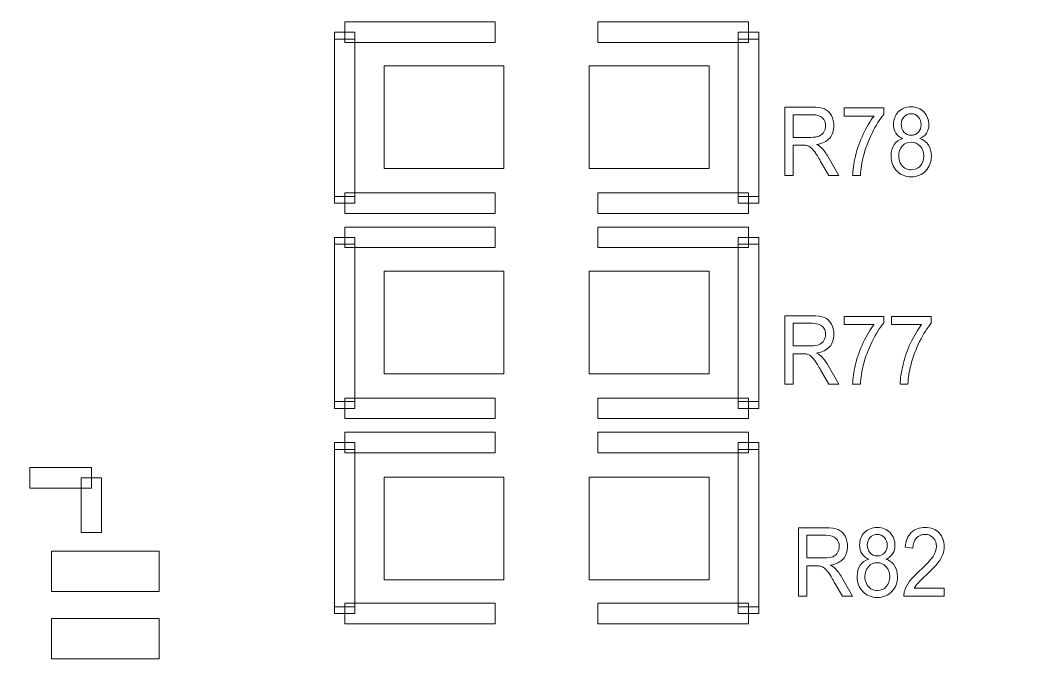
# Model space of a CAD drawing. Header units: millimetres. Extents: x -90 to 99, y -65 to 67.
# Drawn here: x -33.29 to -25.7, y 23.63 to 28.48 of the extents above; entities that cross this region are included whole.
import ezdxf

# ---------------------------------------------------------------- set-up
doc = ezdxf.new("R2010")
doc.units = ezdxf.units.MM
doc.header["$MEASUREMENT"] = 0
for name, color, linetype in [('BG_OUTLINE', 7, 'Continuous'), ('PG_SILKSCREEN_TOP', 7, 'Continuous'), ('PIN_TOP', 7, 'Continuous'), ('RD_SILKSCREEN_TOP', 7, 'Continuous')]:
    doc.layers.add(name, color=color, linetype=linetype)

msp = doc.modelspace()

# ---------------------------------------------------------------- linework, layer by layer
at = {"layer": 'BG_OUTLINE', "color": 3, "lineweight": 9}
msp.add_open_spline([(-71.7269, -61.8795), (-71.7269, -61.8795), (-71.7343, 42.2681), (-71.7343, 42.2681), (-71.7343, 42.2681), (-71.7348, 43.0066), (-71.4419, 43.715), (-70.92, 44.2375), (-70.92, 44.2375), (-70.3982, 44.76), (-69.6866, 45.0538), (-68.9482, 45.0543), (-68.9482, 45.0543), (-68.9482, 45.0543), (75.2046, 45.0543), (75.2046, 45.0543), (75.2046, 45.0543), (76.8319, 45.0552), (78.1763, 43.7805), (78.2661, 42.1556), (78.2661, 42.1556), (78.2661, 42.1556), (78.2661, 31.2814), (78.2661, 31.2814), (78.2661, 31.2814), (78.2661, 31.2814), (72.2646, 31.2814), (72.2646, 31.2814), (72.2646, 31.2814), (72.2646, 31.2814), (72.2646, 26.9814), (72.2646, 26.9814), (72.2646, 26.9814), (72.2646, 26.9814), (78.2661, 26.9814), (78.2661, 26.9814), (78.2661, 26.9814), (78.2661, 26.9814), (78.2661, 18.6553), (78.2661, 18.6553), (78.2661, 18.6553), (78.2661, 18.6553), (72.2496, 18.6553), (72.2496, 18.6553), (72.2496, 18.6553), (72.2496, 18.6553), (72.2496, 14.3553), (72.2496, 14.3553), (72.2496, 14.3553), (72.2496, 14.3553), (78.2661, 14.3553), (78.2661, 14.3553), (78.2661, 14.3553), (78.2661, 14.3553), (78.2661, 9.255), (78.2661, 9.255), (78.2661, 9.255), (78.2661, 9.255), (72.2648, 9.255), (72.2648, 9.255), (72.2648, 9.255), (72.2648, 9.255), (72.2648, 4.955), (72.2648, 4.955), (72.2648, 4.955), (72.2648, 4.955), (78.2661, 4.955), (78.2661, 4.955), (78.2661, 4.955), (78.2661, 4.955), (78.2661, -3.3762), (78.2661, -3.3762), (78.2661, -3.3762), (78.2661, -3.3762), (72.2445, -3.3762), (72.2445, -3.3762), (72.2445, -3.3762), (72.2445, -3.3762), (72.2445, -7.6762), (72.2445, -7.6762), (72.2445, -7.6762), (72.2445, -7.6762), (78.2661, -7.6762), (78.2661, -7.6762), (78.2661, -7.6762), (78.2661, -7.6762), (78.2661, -12.7615), (78.2661, -12.7615), (78.2661, -12.7615), (78.2661, -12.7615), (72.2651, -12.7615), (72.2651, -12.7615), (72.2651, -12.7615), (72.2651, -12.7615), (72.2651, -17.0615), (72.2651, -17.0615), (72.2651, -17.0615), (72.2651, -17.0615), (78.2661, -17.0615), (78.2661, -17.0615), (78.2661, -17.0615), (78.2661, -17.0615), (78.2661, -25.4097), (78.2661, -25.4097), (78.2661, -25.4097), (78.2661, -25.4097), (72.2656, -25.4097), (72.2656, -25.4097), (72.2656, -25.4097), (72.2656, -25.4097), (72.2656, -29.7097), (72.2656, -29.7097), (72.2656, -29.7097), (72.2656, -29.7097), (78.2661, -29.7097), (78.2661, -29.7097), (78.2661, -29.7097), (78.2661, -29.7097), (78.2661, -34.793), (78.2661, -34.793), (78.2661, -34.793), (78.2661, -34.793), (72.2679, -34.793), (72.2679, -34.793), (72.2679, -34.793), (72.2679, -34.793), (72.2679, -39.0929), (72.2679, -39.0929), (72.2679, -39.0929), (72.2679, -39.0929), (78.2661, -39.0929), (78.2661, -39.0929), (78.2661, -39.0929), (78.2661, -39.0929), (78.2661, -47.4269), (78.2661, -47.4269), (78.2661, -47.4269), (78.2661, -47.4269), (72.2679, -47.4269), (72.2679, -47.4269), (72.2679, -47.4269), (72.2679, -47.4269), (72.2679, -51.7269), (72.2679, -51.7269), (72.2679, -51.7269), (72.2679, -51.7269), (78.2661, -51.7269), (78.2661, -51.7269), (78.2661, -51.7269), (78.2661, -51.7269), (78.2661, -51.8138), (78.2661, -51.8138), (78.2661, -51.8138), (78.2661, -51.8138), (78.2656, -61.8468), (78.2656, -61.8468), (78.2656, -61.8468), (78.2661, -62.6669), (77.9407, -63.4536), (77.3612, -64.0339), (77.3612, -64.0339), (76.7817, -64.6142), (75.9915, -64.9405), (75.1713, -64.941), (75.1713, -64.941), (75.1713, -64.941), (-68.6609, -64.9456), (-68.6609, -64.9456), (-68.6609, -64.9456), (-69.4735, -64.9461), (-70.2531, -64.6237), (-70.8281, -64.0495), (-70.8281, -64.0495), (-71.4031, -63.4752), (-71.7264, -62.6922), (-71.7269, -61.8795)], degree=3, knots=[0, 0, 0, 0, 0.022727, 0.022727, 0.022727, 0.022727, 0.045455, 0.045455, 0.045455, 0.045455, 0.068182, 0.068182, 0.068182, 0.068182, 0.090909, 0.090909, 0.090909, 0.090909, 0.113636, 0.113636, 0.113636, 0.113636, 0.136364, 0.136364, 0.136364, 0.136364, 0.159091, 0.159091, 0.159091, 0.159091, 0.181818, 0.181818, 0.181818, 0.181818, 0.204545, 0.204545, 0.204545, 0.204545, 0.227273, 0.227273, 0.227273, 0.227273, 0.25, 0.25, 0.25, 0.25, 0.272727, 0.272727, 0.272727, 0.272727, 0.295455, 0.295455, 0.295455, 0.295455, 0.318182, 0.318182, 0.318182, 0.318182, 0.340909, 0.340909, 0.340909, 0.340909, 0.363636, 0.363636, 0.363636, 0.363636, 0.386364, 0.386364, 0.386364, 0.386364, 0.409091, 0.409091, 0.409091, 0.409091, 0.431818, 0.431818, 0.431818, 0.431818, 0.454545, 0.454545, 0.454545, 0.454545, 0.477273, 0.477273, 0.477273, 0.477273, 0.5, 0.5, 0.5, 0.5, 0.522727, 0.522727, 0.522727, 0.522727, 0.545455, 0.545455, 0.545455, 0.545455, 0.568182, 0.568182, 0.568182, 0.568182, 0.590909, 0.590909, 0.590909, 0.590909, 0.613636, 0.613636, 0.613636, 0.613636, 0.636364, 0.636364, 0.636364, 0.636364, 0.659091, 0.659091, 0.659091, 0.659091, 0.681818, 0.681818, 0.681818, 0.681818, 0.704545, 0.704545, 0.704545, 0.704545, 0.727273, 0.727273, 0.727273, 0.727273, 0.75, 0.75, 0.75, 0.75, 0.772727, 0.772727, 0.772727, 0.772727, 0.795455, 0.795455, 0.795455, 0.795455, 0.818182, 0.818182, 0.818182, 0.818182, 0.840909, 0.840909, 0.840909, 0.840909, 0.863636, 0.863636, 0.863636, 0.863636, 0.886364, 0.886364, 0.886364, 0.886364, 0.909091, 0.909091, 0.909091, 0.909091, 0.931818, 0.931818, 0.931818, 0.931818, 0.954545, 0.954545, 0.954545, 0.954545, 0.977273, 0.977273, 0.977273, 0.977273, 1, 1, 1, 1], dxfattribs=at)
at = {"layer": 'PG_SILKSCREEN_TOP', "color": 6, "lineweight": 9}
for points in [[(-30.8834, 28.3129), (-30.8834, 28.3129), (-30.8834, 28.4653), (-30.8834, 28.4653), (-30.8834, 28.4653), (-30.8834, 28.4653), (-29.7658, 28.4653), (-29.7658, 28.4653), (-29.7658, 28.4653), (-29.7658, 28.4653), (-29.7658, 28.3129), (-29.7658, 28.3129), (-29.7658, 28.3129), (-29.7658, 28.3129), (-30.8834, 28.3129), (-30.8834, 28.3129)], [(-27.8862, 28.4653), (-27.8862, 28.4653), (-27.8862, 28.3129), (-27.8862, 28.3129), (-27.8862, 28.3129), (-27.8862, 28.3129), (-29.0038, 28.3129), (-29.0038, 28.3129), (-29.0038, 28.3129), (-29.0038, 28.3129), (-29.0038, 28.4653), (-29.0038, 28.4653), (-29.0038, 28.4653), (-29.0038, 28.4653), (-27.8862, 28.4653), (-27.8862, 28.4653)], [(-30.8072, 28.3383), (-30.8072, 28.3383), (-30.9596, 28.3383), (-30.9596, 28.3383), (-30.9596, 28.3383), (-30.9596, 28.3383), (-30.9596, 28.3891), (-30.9596, 28.3891), (-30.9596, 28.3891), (-30.9596, 28.3891), (-30.8072, 28.3891), (-30.8072, 28.3891), (-30.8072, 28.3891), (-30.8072, 28.3891), (-30.8072, 28.3383), (-30.8072, 28.3383)], [(-27.81, 28.3383), (-27.81, 28.3383), (-27.9624, 28.3383), (-27.9624, 28.3383), (-27.9624, 28.3383), (-27.9624, 28.3383), (-27.9624, 28.3891), (-27.9624, 28.3891), (-27.9624, 28.3891), (-27.9624, 28.3891), (-27.81, 28.3891), (-27.81, 28.3891), (-27.81, 28.3891), (-27.81, 28.3891), (-27.81, 28.3383), (-27.81, 28.3383)], [(-30.8072, 27.1699), (-30.8072, 27.1699), (-30.9596, 27.1699), (-30.9596, 27.1699), (-30.9596, 27.1699), (-30.9596, 27.1699), (-30.9596, 28.3383), (-30.9596, 28.3383), (-30.9596, 28.3383), (-30.9596, 28.3383), (-30.8072, 28.3383), (-30.8072, 28.3383), (-30.8072, 28.3383), (-30.8072, 28.3383), (-30.8072, 27.1699), (-30.8072, 27.1699)], [(-27.81, 27.1699), (-27.81, 27.1699), (-27.9624, 27.1699), (-27.9624, 27.1699), (-27.9624, 27.1699), (-27.9624, 27.1699), (-27.9624, 28.3383), (-27.9624, 28.3383), (-27.9624, 28.3383), (-27.9624, 28.3383), (-27.81, 28.3383), (-27.81, 28.3383), (-27.81, 28.3383), (-27.81, 28.3383), (-27.81, 27.1699), (-27.81, 27.1699)], [(-30.8072, 27.1191), (-30.8072, 27.1191), (-30.9596, 27.1191), (-30.9596, 27.1191), (-30.9596, 27.1191), (-30.9596, 27.1191), (-30.9596, 27.1699), (-30.9596, 27.1699), (-30.9596, 27.1699), (-30.9596, 27.1699), (-30.8072, 27.1699), (-30.8072, 27.1699), (-30.8072, 27.1699), (-30.8072, 27.1699), (-30.8072, 27.1191), (-30.8072, 27.1191)], [(-29.7658, 27.1953), (-29.7658, 27.1953), (-29.7658, 27.0429), (-29.7658, 27.0429), (-29.7658, 27.0429), (-29.7658, 27.0429), (-30.8834, 27.0429), (-30.8834, 27.0429), (-30.8834, 27.0429), (-30.8834, 27.0429), (-30.8834, 27.1953), (-30.8834, 27.1953), (-30.8834, 27.1953), (-30.8834, 27.1953), (-29.7658, 27.1953), (-29.7658, 27.1953)], [(-29.0038, 27.0429), (-29.0038, 27.0429), (-29.0038, 27.1953), (-29.0038, 27.1953), (-29.0038, 27.1953), (-29.0038, 27.1953), (-27.8862, 27.1953), (-27.8862, 27.1953), (-27.8862, 27.1953), (-27.8862, 27.1953), (-27.8862, 27.0429), (-27.8862, 27.0429), (-27.8862, 27.0429), (-27.8862, 27.0429), (-29.0038, 27.0429), (-29.0038, 27.0429)], [(-27.81, 27.1191), (-27.81, 27.1191), (-27.9624, 27.1191), (-27.9624, 27.1191), (-27.9624, 27.1191), (-27.9624, 27.1191), (-27.9624, 27.1699), (-27.9624, 27.1699), (-27.9624, 27.1699), (-27.9624, 27.1699), (-27.81, 27.1699), (-27.81, 27.1699), (-27.81, 27.1699), (-27.81, 27.1699), (-27.81, 27.1191), (-27.81, 27.1191)], [(-30.8834, 26.7889), (-30.8834, 26.7889), (-30.8834, 26.9413), (-30.8834, 26.9413), (-30.8834, 26.9413), (-30.8834, 26.9413), (-29.7658, 26.9413), (-29.7658, 26.9413), (-29.7658, 26.9413), (-29.7658, 26.9413), (-29.7658, 26.7889), (-29.7658, 26.7889), (-29.7658, 26.7889), (-29.7658, 26.7889), (-30.8834, 26.7889), (-30.8834, 26.7889)], [(-27.8862, 26.9413), (-27.8862, 26.9413), (-27.8862, 26.7889), (-27.8862, 26.7889), (-27.8862, 26.7889), (-27.8862, 26.7889), (-29.0038, 26.7889), (-29.0038, 26.7889), (-29.0038, 26.7889), (-29.0038, 26.7889), (-29.0038, 26.9413), (-29.0038, 26.9413), (-29.0038, 26.9413), (-29.0038, 26.9413), (-27.8862, 26.9413), (-27.8862, 26.9413)], [(-30.8072, 26.8143), (-30.8072, 26.8143), (-30.9596, 26.8143), (-30.9596, 26.8143), (-30.9596, 26.8143), (-30.9596, 26.8143), (-30.9596, 26.8651), (-30.9596, 26.8651), (-30.9596, 26.8651), (-30.9596, 26.8651), (-30.8072, 26.8651), (-30.8072, 26.8651), (-30.8072, 26.8651), (-30.8072, 26.8651), (-30.8072, 26.8143), (-30.8072, 26.8143)], [(-27.81, 26.8143), (-27.81, 26.8143), (-27.9624, 26.8143), (-27.9624, 26.8143), (-27.9624, 26.8143), (-27.9624, 26.8143), (-27.9624, 26.8651), (-27.9624, 26.8651), (-27.9624, 26.8651), (-27.9624, 26.8651), (-27.81, 26.8651), (-27.81, 26.8651), (-27.81, 26.8651), (-27.81, 26.8651), (-27.81, 26.8143), (-27.81, 26.8143)], [(-30.8072, 25.6459), (-30.8072, 25.6459), (-30.9596, 25.6459), (-30.9596, 25.6459), (-30.9596, 25.6459), (-30.9596, 25.6459), (-30.9596, 26.8143), (-30.9596, 26.8143), (-30.9596, 26.8143), (-30.9596, 26.8143), (-30.8072, 26.8143), (-30.8072, 26.8143), (-30.8072, 26.8143), (-30.8072, 26.8143), (-30.8072, 25.6459), (-30.8072, 25.6459)], [(-27.81, 25.6459), (-27.81, 25.6459), (-27.9624, 25.6459), (-27.9624, 25.6459), (-27.9624, 25.6459), (-27.9624, 25.6459), (-27.9624, 26.8143), (-27.9624, 26.8143), (-27.9624, 26.8143), (-27.9624, 26.8143), (-27.81, 26.8143), (-27.81, 26.8143), (-27.81, 26.8143), (-27.81, 26.8143), (-27.81, 25.6459), (-27.81, 25.6459)], [(-30.8072, 25.5951), (-30.8072, 25.5951), (-30.9596, 25.5951), (-30.9596, 25.5951), (-30.9596, 25.5951), (-30.9596, 25.5951), (-30.9596, 25.6459), (-30.9596, 25.6459), (-30.9596, 25.6459), (-30.9596, 25.6459), (-30.8072, 25.6459), (-30.8072, 25.6459), (-30.8072, 25.6459), (-30.8072, 25.6459), (-30.8072, 25.5951), (-30.8072, 25.5951)], [(-29.7658, 25.6713), (-29.7658, 25.6713), (-29.7658, 25.5189), (-29.7658, 25.5189), (-29.7658, 25.5189), (-29.7658, 25.5189), (-30.8834, 25.5189), (-30.8834, 25.5189), (-30.8834, 25.5189), (-30.8834, 25.5189), (-30.8834, 25.6713), (-30.8834, 25.6713), (-30.8834, 25.6713), (-30.8834, 25.6713), (-29.7658, 25.6713), (-29.7658, 25.6713)], [(-29.0038, 25.5189), (-29.0038, 25.5189), (-29.0038, 25.6713), (-29.0038, 25.6713), (-29.0038, 25.6713), (-29.0038, 25.6713), (-27.8862, 25.6713), (-27.8862, 25.6713), (-27.8862, 25.6713), (-27.8862, 25.6713), (-27.8862, 25.5189), (-27.8862, 25.5189), (-27.8862, 25.5189), (-27.8862, 25.5189), (-29.0038, 25.5189), (-29.0038, 25.5189)], [(-27.81, 25.5951), (-27.81, 25.5951), (-27.9624, 25.5951), (-27.9624, 25.5951), (-27.9624, 25.5951), (-27.9624, 25.5951), (-27.9624, 25.6459), (-27.9624, 25.6459), (-27.9624, 25.6459), (-27.9624, 25.6459), (-27.81, 25.6459), (-27.81, 25.6459), (-27.81, 25.6459), (-27.81, 25.6459), (-27.81, 25.5951), (-27.81, 25.5951)], [(-29.7658, 25.4173), (-29.7658, 25.4173), (-29.7658, 25.2649), (-29.7658, 25.2649), (-29.7658, 25.2649), (-29.7658, 25.2649), (-30.8834, 25.2649), (-30.8834, 25.2649), (-30.8834, 25.2649), (-30.8834, 25.2649), (-30.8834, 25.4173), (-30.8834, 25.4173), (-30.8834, 25.4173), (-30.8834, 25.4173), (-29.7658, 25.4173), (-29.7658, 25.4173)], [(-29.0038, 25.2649), (-29.0038, 25.2649), (-29.0038, 25.4173), (-29.0038, 25.4173), (-29.0038, 25.4173), (-29.0038, 25.4173), (-27.8862, 25.4173), (-27.8862, 25.4173), (-27.8862, 25.4173), (-27.8862, 25.4173), (-27.8862, 25.2649), (-27.8862, 25.2649), (-27.8862, 25.2649), (-27.8862, 25.2649), (-29.0038, 25.2649), (-29.0038, 25.2649)], [(-30.9596, 25.3411), (-30.9596, 25.3411), (-30.8072, 25.3411), (-30.8072, 25.3411), (-30.8072, 25.3411), (-30.8072, 25.3411), (-30.8072, 25.2903), (-30.8072, 25.2903), (-30.8072, 25.2903), (-30.8072, 25.2903), (-30.9596, 25.2903), (-30.9596, 25.2903), (-30.9596, 25.2903), (-30.9596, 25.2903), (-30.9596, 25.3411), (-30.9596, 25.3411)], [(-27.9624, 25.3411), (-27.9624, 25.3411), (-27.81, 25.3411), (-27.81, 25.3411), (-27.81, 25.3411), (-27.81, 25.3411), (-27.81, 25.2903), (-27.81, 25.2903), (-27.81, 25.2903), (-27.81, 25.2903), (-27.9624, 25.2903), (-27.9624, 25.2903), (-27.9624, 25.2903), (-27.9624, 25.2903), (-27.9624, 25.3411), (-27.9624, 25.3411)], [(-30.9596, 25.2903), (-30.9596, 25.2903), (-30.8072, 25.2903), (-30.8072, 25.2903), (-30.8072, 25.2903), (-30.8072, 25.2903), (-30.8072, 24.1219), (-30.8072, 24.1219), (-30.8072, 24.1219), (-30.8072, 24.1219), (-30.9596, 24.1219), (-30.9596, 24.1219), (-30.9596, 24.1219), (-30.9596, 24.1219), (-30.9596, 25.2903), (-30.9596, 25.2903)], [(-27.9624, 25.2903), (-27.9624, 25.2903), (-27.81, 25.2903), (-27.81, 25.2903), (-27.81, 25.2903), (-27.81, 25.2903), (-27.81, 24.1219), (-27.81, 24.1219), (-27.81, 24.1219), (-27.81, 24.1219), (-27.9624, 24.1219), (-27.9624, 24.1219), (-27.9624, 24.1219), (-27.9624, 24.1219), (-27.9624, 25.2903), (-27.9624, 25.2903)], [(-32.7637, 25.1557), (-32.7637, 25.1557), (-32.7637, 25.0033), (-32.7637, 25.0033), (-32.7637, 25.0033), (-32.7637, 25.0033), (-33.2209, 25.0033), (-33.2209, 25.0033), (-33.2209, 25.0033), (-33.2209, 25.0033), (-33.2209, 25.1557), (-33.2209, 25.1557), (-33.2209, 25.1557), (-33.2209, 25.1557), (-32.7637, 25.1557), (-32.7637, 25.1557)], [(-32.6875, 24.6731), (-32.6875, 24.6731), (-32.8399, 24.6731), (-32.8399, 24.6731), (-32.8399, 24.6731), (-32.8399, 24.6731), (-32.8399, 25.0795), (-32.8399, 25.0795), (-32.8399, 25.0795), (-32.8399, 25.0795), (-32.6875, 25.0795), (-32.6875, 25.0795), (-32.6875, 25.0795), (-32.6875, 25.0795), (-32.6875, 24.6731), (-32.6875, 24.6731)], [(-30.8834, 23.9949), (-30.8834, 23.9949), (-30.8834, 24.1473), (-30.8834, 24.1473), (-30.8834, 24.1473), (-30.8834, 24.1473), (-29.7658, 24.1473), (-29.7658, 24.1473), (-29.7658, 24.1473), (-29.7658, 24.1473), (-29.7658, 23.9949), (-29.7658, 23.9949), (-29.7658, 23.9949), (-29.7658, 23.9949), (-30.8834, 23.9949), (-30.8834, 23.9949)], [(-27.8862, 24.1473), (-27.8862, 24.1473), (-27.8862, 23.9949), (-27.8862, 23.9949), (-27.8862, 23.9949), (-27.8862, 23.9949), (-29.0038, 23.9949), (-29.0038, 23.9949), (-29.0038, 23.9949), (-29.0038, 23.9949), (-29.0038, 24.1473), (-29.0038, 24.1473), (-29.0038, 24.1473), (-29.0038, 24.1473), (-27.8862, 24.1473), (-27.8862, 24.1473)], [(-30.9596, 24.1219), (-30.9596, 24.1219), (-30.8072, 24.1219), (-30.8072, 24.1219), (-30.8072, 24.1219), (-30.8072, 24.1219), (-30.8072, 24.0711), (-30.8072, 24.0711), (-30.8072, 24.0711), (-30.8072, 24.0711), (-30.9596, 24.0711), (-30.9596, 24.0711), (-30.9596, 24.0711), (-30.9596, 24.0711), (-30.9596, 24.1219), (-30.9596, 24.1219)], [(-27.9624, 24.1219), (-27.9624, 24.1219), (-27.81, 24.1219), (-27.81, 24.1219), (-27.81, 24.1219), (-27.81, 24.1219), (-27.81, 24.0711), (-27.81, 24.0711), (-27.81, 24.0711), (-27.81, 24.0711), (-27.9624, 24.0711), (-27.9624, 24.0711), (-27.9624, 24.0711), (-27.9624, 24.0711), (-27.9624, 24.1219), (-27.9624, 24.1219)]]:
    msp.add_open_spline(points, degree=3, knots=[0, 0, 0, 0, 0.25, 0.25, 0.25, 0.25, 0.5, 0.5, 0.5, 0.5, 0.75, 0.75, 0.75, 0.75, 1, 1, 1, 1], dxfattribs=at)
at = {"layer": 'PIN_TOP', "lineweight": 9}
for points in [[(-30.5913, 27.3766), (-30.5913, 27.3766), (-30.5913, 28.1386), (-30.5913, 28.1386), (-30.5913, 28.1386), (-30.5913, 28.1386), (-29.7023, 28.1386), (-29.7023, 28.1386), (-29.7023, 28.1386), (-29.7023, 28.1386), (-29.7023, 27.3766), (-29.7023, 27.3766), (-29.7023, 27.3766), (-29.7023, 27.3766), (-30.5913, 27.3766), (-30.5913, 27.3766)], [(-29.0674, 27.3766), (-29.0674, 27.3766), (-29.0674, 28.1386), (-29.0674, 28.1386), (-29.0674, 28.1386), (-29.0674, 28.1386), (-28.1783, 28.1386), (-28.1783, 28.1386), (-28.1783, 28.1386), (-28.1783, 28.1386), (-28.1783, 27.3766), (-28.1783, 27.3766), (-28.1783, 27.3766), (-28.1783, 27.3766), (-29.0674, 27.3766), (-29.0674, 27.3766)], [(-30.5913, 25.8526), (-30.5913, 25.8526), (-30.5913, 26.6146), (-30.5913, 26.6146), (-30.5913, 26.6146), (-30.5913, 26.6146), (-29.7023, 26.6146), (-29.7023, 26.6146), (-29.7023, 26.6146), (-29.7023, 26.6146), (-29.7023, 25.8526), (-29.7023, 25.8526), (-29.7023, 25.8526), (-29.7023, 25.8526), (-30.5913, 25.8526), (-30.5913, 25.8526)], [(-29.0674, 25.8526), (-29.0674, 25.8526), (-29.0674, 26.6146), (-29.0674, 26.6146), (-29.0674, 26.6146), (-29.0674, 26.6146), (-28.1783, 26.6146), (-28.1783, 26.6146), (-28.1783, 26.6146), (-28.1783, 26.6146), (-28.1783, 25.8526), (-28.1783, 25.8526), (-28.1783, 25.8526), (-28.1783, 25.8526), (-29.0674, 25.8526), (-29.0674, 25.8526)], [(-29.7023, 25.0835), (-29.7023, 25.0835), (-29.7023, 24.3215), (-29.7023, 24.3215), (-29.7023, 24.3215), (-29.7023, 24.3215), (-30.5913, 24.3215), (-30.5913, 24.3215), (-30.5913, 24.3215), (-30.5913, 24.3215), (-30.5913, 25.0835), (-30.5913, 25.0835), (-30.5913, 25.0835), (-30.5913, 25.0835), (-29.7023, 25.0835), (-29.7023, 25.0835)], [(-28.1783, 25.0835), (-28.1783, 25.0835), (-28.1783, 24.3215), (-28.1783, 24.3215), (-28.1783, 24.3215), (-28.1783, 24.3215), (-29.0674, 24.3215), (-29.0674, 24.3215), (-29.0674, 24.3215), (-29.0674, 24.3215), (-29.0674, 25.0835), (-29.0674, 25.0835), (-29.0674, 25.0835), (-29.0674, 25.0835), (-28.1783, 25.0835), (-28.1783, 25.0835)], [(-33.0596, 24.5345), (-33.0596, 24.5345), (-32.2595, 24.5345), (-32.2595, 24.5345), (-32.2595, 24.5345), (-32.2595, 24.5345), (-32.2595, 24.2345), (-32.2595, 24.2345), (-32.2595, 24.2345), (-32.2595, 24.2345), (-33.0596, 24.2345), (-33.0596, 24.2345), (-33.0596, 24.2345), (-33.0596, 24.2345), (-33.0596, 24.5345), (-33.0596, 24.5345)], [(-33.0596, 24.0344), (-33.0596, 24.0344), (-32.2595, 24.0344), (-32.2595, 24.0344), (-32.2595, 24.0344), (-32.2595, 24.0344), (-32.2595, 23.7344), (-32.2595, 23.7344), (-32.2595, 23.7344), (-32.2595, 23.7344), (-33.0596, 23.7344), (-33.0596, 23.7344), (-33.0596, 23.7344), (-33.0596, 23.7344), (-33.0596, 24.0344), (-33.0596, 24.0344)]]:
    msp.add_open_spline(points, degree=3, knots=[0, 0, 0, 0, 0.25, 0.25, 0.25, 0.25, 0.5, 0.5, 0.5, 0.5, 0.75, 0.75, 0.75, 0.75, 1, 1, 1, 1], dxfattribs=at)
at = {"layer": 'RD_SILKSCREEN_TOP', "color": 8, "lineweight": 9}
for points, knots in [([(-27.6153, 27.3238), (-27.6153, 27.3238), (-27.6153, 27.8329), (-27.6153, 27.8329), (-27.6153, 27.8329), (-27.6153, 27.8329), (-27.4138, 27.8329), (-27.4138, 27.8329), (-27.4138, 27.8329), (-27.3732, 27.8329), (-27.3424, 27.8283), (-27.3214, 27.8192), (-27.3214, 27.8192), (-27.3003, 27.81), (-27.2835, 27.7939), (-27.2707, 27.7708), (-27.2707, 27.7708), (-27.2581, 27.7476), (-27.2519, 27.722), (-27.2519, 27.694), (-27.2519, 27.694), (-27.2519, 27.6578), (-27.2624, 27.6275), (-27.2832, 27.6027), (-27.2832, 27.6027), (-27.3041, 27.5779), (-27.3364, 27.5622), (-27.38, 27.5554), (-27.38, 27.5554), (-27.364, 27.5469), (-27.3519, 27.5385), (-27.3437, 27.53), (-27.3437, 27.53), (-27.3261, 27.512), (-27.3095, 27.4894), (-27.2937, 27.4624), (-27.2937, 27.4624), (-27.2937, 27.4624), (-27.2147, 27.3238), (-27.2147, 27.3238), (-27.2147, 27.3238), (-27.2147, 27.3238), (-27.2904, 27.3238), (-27.2904, 27.3238), (-27.2904, 27.3238), (-27.2904, 27.3238), (-27.3505, 27.4298), (-27.3505, 27.4298), (-27.3505, 27.4298), (-27.3681, 27.4602), (-27.3825, 27.4837), (-27.394, 27.4998), (-27.394, 27.4998), (-27.4053, 27.5161), (-27.4155, 27.5274), (-27.4244, 27.5338), (-27.4244, 27.5338), (-27.4334, 27.5404), (-27.4425, 27.5449), (-27.4518, 27.5475), (-27.4518, 27.5475), (-27.4587, 27.549), (-27.4698, 27.5498), (-27.4854, 27.5498), (-27.4854, 27.5498), (-27.4854, 27.5498), (-27.5552, 27.5498), (-27.5552, 27.5498), (-27.5552, 27.5498), (-27.5552, 27.5498), (-27.5552, 27.3238), (-27.5552, 27.3238), (-27.5552, 27.3238), (-27.5552, 27.3238), (-27.6153, 27.3238), (-27.6153, 27.3238)], [0, 0, 0, 0, 0.052632, 0.052632, 0.052632, 0.052632, 0.105263, 0.105263, 0.105263, 0.105263, 0.157895, 0.157895, 0.157895, 0.157895, 0.210526, 0.210526, 0.210526, 0.210526, 0.263158, 0.263158, 0.263158, 0.263158, 0.315789, 0.315789, 0.315789, 0.315789, 0.368421, 0.368421, 0.368421, 0.368421, 0.421053, 0.421053, 0.421053, 0.421053, 0.473684, 0.473684, 0.473684, 0.473684, 0.526316, 0.526316, 0.526316, 0.526316, 0.578947, 0.578947, 0.578947, 0.578947, 0.631579, 0.631579, 0.631579, 0.631579, 0.684211, 0.684211, 0.684211, 0.684211, 0.736842, 0.736842, 0.736842, 0.736842, 0.789474, 0.789474, 0.789474, 0.789474, 0.842105, 0.842105, 0.842105, 0.842105, 0.894737, 0.894737, 0.894737, 0.894737, 0.947368, 0.947368, 0.947368, 0.947368, 1, 1, 1, 1]), ([(-27.5552, 27.6082), (-27.5552, 27.6082), (-27.4258, 27.6082), (-27.4258, 27.6082), (-27.4258, 27.6082), (-27.3984, 27.6082), (-27.3768, 27.6114), (-27.3615, 27.6178), (-27.3615, 27.6178), (-27.3458, 27.6242), (-27.3341, 27.6344), (-27.326, 27.6483), (-27.326, 27.6483), (-27.318, 27.6623), (-27.314, 27.6775), (-27.314, 27.694), (-27.314, 27.694), (-27.314, 27.718), (-27.3216, 27.7378), (-27.3373, 27.7534), (-27.3373, 27.7534), (-27.3529, 27.7689), (-27.3775, 27.7766), (-27.4113, 27.7766), (-27.4113, 27.7766), (-27.4113, 27.7766), (-27.5552, 27.7766), (-27.5552, 27.7766), (-27.5552, 27.7766), (-27.5552, 27.7766), (-27.5552, 27.6082), (-27.5552, 27.6082)], [0, 0, 0, 0, 0.125, 0.125, 0.125, 0.125, 0.25, 0.25, 0.25, 0.25, 0.375, 0.375, 0.375, 0.375, 0.5, 0.5, 0.5, 0.5, 0.625, 0.625, 0.625, 0.625, 0.75, 0.75, 0.75, 0.75, 0.875, 0.875, 0.875, 0.875, 1, 1, 1, 1]), ([(-27.1765, 27.7662), (-27.1765, 27.7662), (-27.1765, 27.8263), (-27.1765, 27.8263), (-27.1765, 27.8263), (-27.1765, 27.8263), (-26.8823, 27.8263), (-26.8823, 27.8263), (-26.8823, 27.8263), (-26.8823, 27.8263), (-26.8823, 27.7777), (-26.8823, 27.7777), (-26.8823, 27.7777), (-26.9112, 27.7432), (-26.9399, 27.6973), (-26.9684, 27.6402), (-26.9684, 27.6402), (-26.9967, 27.583), (-27.0187, 27.5241), (-27.0342, 27.4638), (-27.0342, 27.4638), (-27.0454, 27.4211), (-27.0525, 27.3745), (-27.0556, 27.3238), (-27.0556, 27.3238), (-27.0556, 27.3238), (-27.1129, 27.3238), (-27.1129, 27.3238), (-27.1129, 27.3238), (-27.1123, 27.3639), (-27.1055, 27.4122), (-27.0919, 27.469), (-27.0919, 27.469), (-27.0785, 27.5257), (-27.0592, 27.5804), (-27.0341, 27.6331), (-27.0341, 27.6331), (-27.0089, 27.6857), (-26.9822, 27.7301), (-26.9538, 27.7662), (-26.9538, 27.7662), (-26.9538, 27.7662), (-27.1765, 27.7662), (-27.1765, 27.7662)], [0, 0, 0, 0, 0.090909, 0.090909, 0.090909, 0.090909, 0.181818, 0.181818, 0.181818, 0.181818, 0.272727, 0.272727, 0.272727, 0.272727, 0.363636, 0.363636, 0.363636, 0.363636, 0.454545, 0.454545, 0.454545, 0.454545, 0.545455, 0.545455, 0.545455, 0.545455, 0.636364, 0.636364, 0.636364, 0.636364, 0.727273, 0.727273, 0.727273, 0.727273, 0.818182, 0.818182, 0.818182, 0.818182, 0.909091, 0.909091, 0.909091, 0.909091, 1, 1, 1, 1]), ([(-26.7412, 27.5999), (-26.7644, 27.6093), (-26.7815, 27.6229), (-26.7929, 27.6405), (-26.7929, 27.6405), (-26.8039, 27.6581), (-26.8095, 27.6792), (-26.8095, 27.7037), (-26.8095, 27.7037), (-26.8095, 27.7408), (-26.7976, 27.7719), (-26.7738, 27.7971), (-26.7738, 27.7971), (-26.75, 27.8224), (-26.7185, 27.835), (-26.6789, 27.835), (-26.6789, 27.835), (-26.6393, 27.835), (-26.6073, 27.8221), (-26.5831, 27.7963), (-26.5831, 27.7963), (-26.5589, 27.7704), (-26.5469, 27.739), (-26.5469, 27.7019), (-26.5469, 27.7019), (-26.5469, 27.6783), (-26.5524, 27.6578), (-26.5634, 27.6403), (-26.5634, 27.6403), (-26.5745, 27.6229), (-26.5913, 27.6093), (-26.6138, 27.5999), (-26.6138, 27.5999), (-26.5859, 27.5897), (-26.5647, 27.5733), (-26.5501, 27.5506), (-26.5501, 27.5506), (-26.5356, 27.5279), (-26.5282, 27.5008), (-26.5282, 27.4694), (-26.5282, 27.4694), (-26.5282, 27.4257), (-26.5421, 27.3892), (-26.5695, 27.3596), (-26.5695, 27.3596), (-26.597, 27.33), (-26.6331, 27.3151), (-26.6781, 27.3151), (-26.6781, 27.3151), (-26.7229, 27.3151), (-26.7589, 27.33), (-26.7865, 27.3597), (-26.7865, 27.3597), (-26.814, 27.3895), (-26.8278, 27.4266), (-26.8278, 27.471), (-26.8278, 27.471), (-26.8278, 27.5041), (-26.8204, 27.5318), (-26.8052, 27.5542), (-26.8052, 27.5542), (-26.7903, 27.5765), (-26.7689, 27.5918), (-26.7412, 27.5999)], [0, 0, 0, 0, 0.0625, 0.0625, 0.0625, 0.0625, 0.125, 0.125, 0.125, 0.125, 0.1875, 0.1875, 0.1875, 0.1875, 0.25, 0.25, 0.25, 0.25, 0.3125, 0.3125, 0.3125, 0.3125, 0.375, 0.375, 0.375, 0.375, 0.4375, 0.4375, 0.4375, 0.4375, 0.5, 0.5, 0.5, 0.5, 0.5625, 0.5625, 0.5625, 0.5625, 0.625, 0.625, 0.625, 0.625, 0.6875, 0.6875, 0.6875, 0.6875, 0.75, 0.75, 0.75, 0.75, 0.8125, 0.8125, 0.8125, 0.8125, 0.875, 0.875, 0.875, 0.875, 0.9375, 0.9375, 0.9375, 0.9375, 1, 1, 1, 1]), ([(-26.7524, 27.7058), (-26.7524, 27.6818), (-26.7455, 27.6621), (-26.7317, 27.6468), (-26.7317, 27.6468), (-26.7178, 27.6315), (-26.6999, 27.6238), (-26.6777, 27.6238), (-26.6777, 27.6238), (-26.6563, 27.6238), (-26.6386, 27.6314), (-26.6248, 27.6466), (-26.6248, 27.6466), (-26.611, 27.6617), (-26.6043, 27.6803), (-26.6043, 27.7023), (-26.6043, 27.7023), (-26.6043, 27.7253), (-26.6113, 27.7445), (-26.6255, 27.7601), (-26.6255, 27.7601), (-26.6396, 27.7758), (-26.6573, 27.7836), (-26.6783, 27.7836), (-26.6783, 27.7836), (-26.6997, 27.7836), (-26.7173, 27.7759), (-26.7314, 27.7607), (-26.7314, 27.7607), (-26.7455, 27.7454), (-26.7524, 27.7271), (-26.7524, 27.7058)], [0, 0, 0, 0, 0.125, 0.125, 0.125, 0.125, 0.25, 0.25, 0.25, 0.25, 0.375, 0.375, 0.375, 0.375, 0.5, 0.5, 0.5, 0.5, 0.625, 0.625, 0.625, 0.625, 0.75, 0.75, 0.75, 0.75, 0.875, 0.875, 0.875, 0.875, 1, 1, 1, 1]), ([(-26.7705, 27.4707), (-26.7705, 27.4529), (-26.7666, 27.4356), (-26.7591, 27.419), (-26.7591, 27.419), (-26.7516, 27.4023), (-26.7404, 27.3893), (-26.7255, 27.3802), (-26.7255, 27.3802), (-26.7107, 27.3711), (-26.6946, 27.3665), (-26.6774, 27.3665), (-26.6774, 27.3665), (-26.6507, 27.3665), (-26.6287, 27.3761), (-26.6115, 27.3954), (-26.6115, 27.3954), (-26.594, 27.4146), (-26.5853, 27.439), (-26.5853, 27.4686), (-26.5853, 27.4686), (-26.5853, 27.4988), (-26.5942, 27.5236), (-26.6121, 27.5433), (-26.6121, 27.5433), (-26.63, 27.563), (-26.6524, 27.5728), (-26.6793, 27.5728), (-26.6793, 27.5728), (-26.7056, 27.5728), (-26.7274, 27.5631), (-26.7445, 27.5437), (-26.7445, 27.5437), (-26.7617, 27.5241), (-26.7705, 27.4998), (-26.7705, 27.4707)], [0, 0, 0, 0, 0.111111, 0.111111, 0.111111, 0.111111, 0.222222, 0.222222, 0.222222, 0.222222, 0.333333, 0.333333, 0.333333, 0.333333, 0.444444, 0.444444, 0.444444, 0.444444, 0.555556, 0.555556, 0.555556, 0.555556, 0.666667, 0.666667, 0.666667, 0.666667, 0.777778, 0.777778, 0.777778, 0.777778, 0.888889, 0.888889, 0.888889, 0.888889, 1, 1, 1, 1]), ([(-27.6153, 25.7747), (-27.6153, 25.7747), (-27.6153, 26.2838), (-27.6153, 26.2838), (-27.6153, 26.2838), (-27.6153, 26.2838), (-27.4138, 26.2838), (-27.4138, 26.2838), (-27.4138, 26.2838), (-27.3732, 26.2838), (-27.3424, 26.2792), (-27.3214, 26.2701), (-27.3214, 26.2701), (-27.3003, 26.2609), (-27.2835, 26.2448), (-27.2707, 26.2217), (-27.2707, 26.2217), (-27.2581, 26.1985), (-27.2519, 26.1729), (-27.2519, 26.1449), (-27.2519, 26.1449), (-27.2519, 26.1087), (-27.2624, 26.0784), (-27.2832, 26.0536), (-27.2832, 26.0536), (-27.3041, 26.0288), (-27.3364, 26.0131), (-27.38, 26.0063), (-27.38, 26.0063), (-27.364, 25.9978), (-27.3519, 25.9894), (-27.3437, 25.9809), (-27.3437, 25.9809), (-27.3261, 25.9629), (-27.3095, 25.9403), (-27.2937, 25.9133), (-27.2937, 25.9133), (-27.2937, 25.9133), (-27.2147, 25.7747), (-27.2147, 25.7747), (-27.2147, 25.7747), (-27.2147, 25.7747), (-27.2904, 25.7747), (-27.2904, 25.7747), (-27.2904, 25.7747), (-27.2904, 25.7747), (-27.3505, 25.8807), (-27.3505, 25.8807), (-27.3505, 25.8807), (-27.3681, 25.9111), (-27.3825, 25.9346), (-27.394, 25.9507), (-27.394, 25.9507), (-27.4053, 25.967), (-27.4155, 25.9783), (-27.4244, 25.9847), (-27.4244, 25.9847), (-27.4334, 25.9913), (-27.4425, 25.9958), (-27.4518, 25.9984), (-27.4518, 25.9984), (-27.4587, 25.9999), (-27.4698, 26.0007), (-27.4854, 26.0007), (-27.4854, 26.0007), (-27.4854, 26.0007), (-27.5552, 26.0007), (-27.5552, 26.0007), (-27.5552, 26.0007), (-27.5552, 26.0007), (-27.5552, 25.7747), (-27.5552, 25.7747), (-27.5552, 25.7747), (-27.5552, 25.7747), (-27.6153, 25.7747), (-27.6153, 25.7747)], [0, 0, 0, 0, 0.052632, 0.052632, 0.052632, 0.052632, 0.105263, 0.105263, 0.105263, 0.105263, 0.157895, 0.157895, 0.157895, 0.157895, 0.210526, 0.210526, 0.210526, 0.210526, 0.263158, 0.263158, 0.263158, 0.263158, 0.315789, 0.315789, 0.315789, 0.315789, 0.368421, 0.368421, 0.368421, 0.368421, 0.421053, 0.421053, 0.421053, 0.421053, 0.473684, 0.473684, 0.473684, 0.473684, 0.526316, 0.526316, 0.526316, 0.526316, 0.578947, 0.578947, 0.578947, 0.578947, 0.631579, 0.631579, 0.631579, 0.631579, 0.684211, 0.684211, 0.684211, 0.684211, 0.736842, 0.736842, 0.736842, 0.736842, 0.789474, 0.789474, 0.789474, 0.789474, 0.842105, 0.842105, 0.842105, 0.842105, 0.894737, 0.894737, 0.894737, 0.894737, 0.947368, 0.947368, 0.947368, 0.947368, 1, 1, 1, 1]), ([(-27.1765, 26.2171), (-27.1765, 26.2171), (-27.1765, 26.2772), (-27.1765, 26.2772), (-27.1765, 26.2772), (-27.1765, 26.2772), (-26.8823, 26.2772), (-26.8823, 26.2772), (-26.8823, 26.2772), (-26.8823, 26.2772), (-26.8823, 26.2286), (-26.8823, 26.2286), (-26.8823, 26.2286), (-26.9112, 26.1941), (-26.9399, 26.1482), (-26.9684, 26.0911), (-26.9684, 26.0911), (-26.9967, 26.0339), (-27.0187, 25.975), (-27.0342, 25.9147), (-27.0342, 25.9147), (-27.0454, 25.872), (-27.0525, 25.8254), (-27.0556, 25.7747), (-27.0556, 25.7747), (-27.0556, 25.7747), (-27.1129, 25.7747), (-27.1129, 25.7747), (-27.1129, 25.7747), (-27.1123, 25.8148), (-27.1055, 25.8631), (-27.0919, 25.9199), (-27.0919, 25.9199), (-27.0785, 25.9766), (-27.0592, 26.0313), (-27.0341, 26.084), (-27.0341, 26.084), (-27.0089, 26.1366), (-26.9822, 26.181), (-26.9538, 26.2171), (-26.9538, 26.2171), (-26.9538, 26.2171), (-27.1765, 26.2171), (-27.1765, 26.2171)], [0, 0, 0, 0, 0.090909, 0.090909, 0.090909, 0.090909, 0.181818, 0.181818, 0.181818, 0.181818, 0.272727, 0.272727, 0.272727, 0.272727, 0.363636, 0.363636, 0.363636, 0.363636, 0.454545, 0.454545, 0.454545, 0.454545, 0.545455, 0.545455, 0.545455, 0.545455, 0.636364, 0.636364, 0.636364, 0.636364, 0.727273, 0.727273, 0.727273, 0.727273, 0.818182, 0.818182, 0.818182, 0.818182, 0.909091, 0.909091, 0.909091, 0.909091, 1, 1, 1, 1]), ([(-26.8235, 26.2171), (-26.8235, 26.2171), (-26.8235, 26.2772), (-26.8235, 26.2772), (-26.8235, 26.2772), (-26.8235, 26.2772), (-26.5293, 26.2772), (-26.5293, 26.2772), (-26.5293, 26.2772), (-26.5293, 26.2772), (-26.5293, 26.2286), (-26.5293, 26.2286), (-26.5293, 26.2286), (-26.5582, 26.1941), (-26.5868, 26.1482), (-26.6153, 26.0911), (-26.6153, 26.0911), (-26.6436, 26.0339), (-26.6656, 25.975), (-26.6811, 25.9147), (-26.6811, 25.9147), (-26.6924, 25.872), (-26.6994, 25.8254), (-26.7025, 25.7747), (-26.7025, 25.7747), (-26.7025, 25.7747), (-26.7598, 25.7747), (-26.7598, 25.7747), (-26.7598, 25.7747), (-26.7592, 25.8148), (-26.7523, 25.8631), (-26.7388, 25.9199), (-26.7388, 25.9199), (-26.7254, 25.9766), (-26.7061, 26.0313), (-26.681, 26.084), (-26.681, 26.084), (-26.6558, 26.1366), (-26.6291, 26.181), (-26.6007, 26.2171), (-26.6007, 26.2171), (-26.6007, 26.2171), (-26.8235, 26.2171), (-26.8235, 26.2171)], [0, 0, 0, 0, 0.090909, 0.090909, 0.090909, 0.090909, 0.181818, 0.181818, 0.181818, 0.181818, 0.272727, 0.272727, 0.272727, 0.272727, 0.363636, 0.363636, 0.363636, 0.363636, 0.454545, 0.454545, 0.454545, 0.454545, 0.545455, 0.545455, 0.545455, 0.545455, 0.636364, 0.636364, 0.636364, 0.636364, 0.727273, 0.727273, 0.727273, 0.727273, 0.818182, 0.818182, 0.818182, 0.818182, 0.909091, 0.909091, 0.909091, 0.909091, 1, 1, 1, 1]), ([(-27.5552, 26.0591), (-27.5552, 26.0591), (-27.4258, 26.0591), (-27.4258, 26.0591), (-27.4258, 26.0591), (-27.3984, 26.0591), (-27.3768, 26.0623), (-27.3615, 26.0687), (-27.3615, 26.0687), (-27.3458, 26.0751), (-27.3341, 26.0853), (-27.326, 26.0992), (-27.326, 26.0992), (-27.318, 26.1132), (-27.314, 26.1284), (-27.314, 26.1449), (-27.314, 26.1449), (-27.314, 26.1689), (-27.3216, 26.1887), (-27.3373, 26.2043), (-27.3373, 26.2043), (-27.3529, 26.2198), (-27.3775, 26.2275), (-27.4113, 26.2275), (-27.4113, 26.2275), (-27.4113, 26.2275), (-27.5552, 26.2275), (-27.5552, 26.2275), (-27.5552, 26.2275), (-27.5552, 26.2275), (-27.5552, 26.0591), (-27.5552, 26.0591)], [0, 0, 0, 0, 0.125, 0.125, 0.125, 0.125, 0.25, 0.25, 0.25, 0.25, 0.375, 0.375, 0.375, 0.375, 0.5, 0.5, 0.5, 0.5, 0.625, 0.625, 0.625, 0.625, 0.75, 0.75, 0.75, 0.75, 0.875, 0.875, 0.875, 0.875, 1, 1, 1, 1]), ([(-27.5137, 24.1996), (-27.5137, 24.1996), (-27.5137, 24.7087), (-27.5137, 24.7087), (-27.5137, 24.7087), (-27.5137, 24.7087), (-27.3122, 24.7087), (-27.3122, 24.7087), (-27.3122, 24.7087), (-27.2716, 24.7087), (-27.2408, 24.7041), (-27.2198, 24.695), (-27.2198, 24.695), (-27.1987, 24.6858), (-27.1819, 24.6697), (-27.1691, 24.6466), (-27.1691, 24.6466), (-27.1565, 24.6234), (-27.1503, 24.5978), (-27.1503, 24.5698), (-27.1503, 24.5698), (-27.1503, 24.5336), (-27.1607, 24.5033), (-27.1817, 24.4785), (-27.1817, 24.4785), (-27.2025, 24.4537), (-27.2348, 24.438), (-27.2784, 24.4312), (-27.2784, 24.4312), (-27.2625, 24.4227), (-27.2503, 24.4143), (-27.2421, 24.4058), (-27.2421, 24.4058), (-27.2245, 24.3878), (-27.2079, 24.3652), (-27.1921, 24.3382), (-27.1921, 24.3382), (-27.1921, 24.3382), (-27.1131, 24.1996), (-27.1131, 24.1996), (-27.1131, 24.1996), (-27.1131, 24.1996), (-27.1888, 24.1996), (-27.1888, 24.1996), (-27.1888, 24.1996), (-27.1888, 24.1996), (-27.2489, 24.3056), (-27.2489, 24.3056), (-27.2489, 24.3056), (-27.2665, 24.336), (-27.2809, 24.3595), (-27.2924, 24.3756), (-27.2924, 24.3756), (-27.3037, 24.3919), (-27.3139, 24.4032), (-27.3228, 24.4096), (-27.3228, 24.4096), (-27.3318, 24.4162), (-27.3409, 24.4207), (-27.3502, 24.4233), (-27.3502, 24.4233), (-27.3571, 24.4248), (-27.3682, 24.4256), (-27.3838, 24.4256), (-27.3838, 24.4256), (-27.3838, 24.4256), (-27.4535, 24.4256), (-27.4535, 24.4256), (-27.4535, 24.4256), (-27.4535, 24.4256), (-27.4535, 24.1996), (-27.4535, 24.1996), (-27.4535, 24.1996), (-27.4535, 24.1996), (-27.5137, 24.1996), (-27.5137, 24.1996)], [0, 0, 0, 0, 0.052632, 0.052632, 0.052632, 0.052632, 0.105263, 0.105263, 0.105263, 0.105263, 0.157895, 0.157895, 0.157895, 0.157895, 0.210526, 0.210526, 0.210526, 0.210526, 0.263158, 0.263158, 0.263158, 0.263158, 0.315789, 0.315789, 0.315789, 0.315789, 0.368421, 0.368421, 0.368421, 0.368421, 0.421053, 0.421053, 0.421053, 0.421053, 0.473684, 0.473684, 0.473684, 0.473684, 0.526316, 0.526316, 0.526316, 0.526316, 0.578947, 0.578947, 0.578947, 0.578947, 0.631579, 0.631579, 0.631579, 0.631579, 0.684211, 0.684211, 0.684211, 0.684211, 0.736842, 0.736842, 0.736842, 0.736842, 0.789474, 0.789474, 0.789474, 0.789474, 0.842105, 0.842105, 0.842105, 0.842105, 0.894737, 0.894737, 0.894737, 0.894737, 0.947368, 0.947368, 0.947368, 0.947368, 1, 1, 1, 1]), ([(-26.9927, 24.4757), (-27.0159, 24.4851), (-27.033, 24.4987), (-27.0443, 24.5163), (-27.0443, 24.5163), (-27.0554, 24.5339), (-27.061, 24.555), (-27.061, 24.5795), (-27.061, 24.5795), (-27.061, 24.6166), (-27.0491, 24.6477), (-27.0253, 24.6729), (-27.0253, 24.6729), (-27.0015, 24.6982), (-26.97, 24.7108), (-26.9304, 24.7108), (-26.9304, 24.7108), (-26.8908, 24.7108), (-26.8588, 24.6979), (-26.8346, 24.6721), (-26.8346, 24.6721), (-26.8104, 24.6462), (-26.7984, 24.6148), (-26.7984, 24.5777), (-26.7984, 24.5777), (-26.7984, 24.5541), (-26.8039, 24.5336), (-26.8149, 24.5161), (-26.8149, 24.5161), (-26.826, 24.4987), (-26.8428, 24.4851), (-26.8653, 24.4757), (-26.8653, 24.4757), (-26.8374, 24.4655), (-26.8162, 24.4491), (-26.8016, 24.4264), (-26.8016, 24.4264), (-26.7871, 24.4037), (-26.7797, 24.3766), (-26.7797, 24.3452), (-26.7797, 24.3452), (-26.7797, 24.3015), (-26.7936, 24.265), (-26.821, 24.2354), (-26.821, 24.2354), (-26.8485, 24.2058), (-26.8846, 24.1909), (-26.9296, 24.1909), (-26.9296, 24.1909), (-26.9744, 24.1909), (-27.0104, 24.2058), (-27.038, 24.2355), (-27.038, 24.2355), (-27.0655, 24.2653), (-27.0793, 24.3024), (-27.0793, 24.3468), (-27.0793, 24.3468), (-27.0793, 24.3799), (-27.0719, 24.4076), (-27.0567, 24.43), (-27.0567, 24.43), (-27.0418, 24.4523), (-27.0204, 24.4676), (-26.9927, 24.4757)], [0, 0, 0, 0, 0.0625, 0.0625, 0.0625, 0.0625, 0.125, 0.125, 0.125, 0.125, 0.1875, 0.1875, 0.1875, 0.1875, 0.25, 0.25, 0.25, 0.25, 0.3125, 0.3125, 0.3125, 0.3125, 0.375, 0.375, 0.375, 0.375, 0.4375, 0.4375, 0.4375, 0.4375, 0.5, 0.5, 0.5, 0.5, 0.5625, 0.5625, 0.5625, 0.5625, 0.625, 0.625, 0.625, 0.625, 0.6875, 0.6875, 0.6875, 0.6875, 0.75, 0.75, 0.75, 0.75, 0.8125, 0.8125, 0.8125, 0.8125, 0.875, 0.875, 0.875, 0.875, 0.9375, 0.9375, 0.9375, 0.9375, 1, 1, 1, 1]), ([(-27.0039, 24.5816), (-27.0039, 24.5576), (-26.997, 24.5379), (-26.9832, 24.5226), (-26.9832, 24.5226), (-26.9693, 24.5073), (-26.9513, 24.4996), (-26.9292, 24.4996), (-26.9292, 24.4996), (-26.9078, 24.4996), (-26.8901, 24.5072), (-26.8763, 24.5224), (-26.8763, 24.5224), (-26.8625, 24.5375), (-26.8558, 24.5561), (-26.8558, 24.5781), (-26.8558, 24.5781), (-26.8558, 24.6011), (-26.8628, 24.6203), (-26.877, 24.6359), (-26.877, 24.6359), (-26.8911, 24.6516), (-26.9088, 24.6594), (-26.9298, 24.6594), (-26.9298, 24.6594), (-26.9512, 24.6594), (-26.9688, 24.6517), (-26.9829, 24.6365), (-26.9829, 24.6365), (-26.997, 24.6212), (-27.0039, 24.6029), (-27.0039, 24.5816)], [0, 0, 0, 0, 0.125, 0.125, 0.125, 0.125, 0.25, 0.25, 0.25, 0.25, 0.375, 0.375, 0.375, 0.375, 0.5, 0.5, 0.5, 0.5, 0.625, 0.625, 0.625, 0.625, 0.75, 0.75, 0.75, 0.75, 0.875, 0.875, 0.875, 0.875, 1, 1, 1, 1]), ([(-26.4322, 24.2597), (-26.4322, 24.2597), (-26.4322, 24.1996), (-26.4322, 24.1996), (-26.4322, 24.1996), (-26.4322, 24.1996), (-26.7326, 24.1996), (-26.7326, 24.1996), (-26.7326, 24.1996), (-26.7331, 24.2147), (-26.7309, 24.2291), (-26.7262, 24.243), (-26.7262, 24.243), (-26.7186, 24.266), (-26.7063, 24.2885), (-26.6895, 24.3108), (-26.6895, 24.3108), (-26.6725, 24.3329), (-26.6482, 24.3587), (-26.6165, 24.3878), (-26.6165, 24.3878), (-26.567, 24.4332), (-26.5336, 24.4691), (-26.5162, 24.4957), (-26.5162, 24.4957), (-26.4989, 24.5221), (-26.4902, 24.5473), (-26.4902, 24.5708), (-26.4902, 24.5708), (-26.4902, 24.5956), (-26.4982, 24.6165), (-26.514, 24.6336), (-26.514, 24.6336), (-26.5298, 24.6505), (-26.5504, 24.659), (-26.5758, 24.659), (-26.5758, 24.659), (-26.6027, 24.659), (-26.6241, 24.65), (-26.6402, 24.6319), (-26.6402, 24.6319), (-26.6565, 24.6139), (-26.6646, 24.5889), (-26.6649, 24.557), (-26.6649, 24.557), (-26.6649, 24.557), (-26.7222, 24.5635), (-26.7222, 24.5635), (-26.7222, 24.5635), (-26.7183, 24.6115), (-26.7034, 24.648), (-26.6778, 24.6731), (-26.6778, 24.6731), (-26.6522, 24.6983), (-26.6177, 24.7108), (-26.5745, 24.7108), (-26.5745, 24.7108), (-26.5309, 24.7108), (-26.4965, 24.6972), (-26.471, 24.6702), (-26.471, 24.6702), (-26.4455, 24.643), (-26.4328, 24.6095), (-26.4328, 24.5694), (-26.4328, 24.5694), (-26.4328, 24.549), (-26.4365, 24.529), (-26.444, 24.5093), (-26.444, 24.5093), (-26.4515, 24.4897), (-26.4639, 24.4689), (-26.4811, 24.4472), (-26.4811, 24.4472), (-26.4983, 24.4254), (-26.527, 24.3955), (-26.5671, 24.3576), (-26.5671, 24.3576), (-26.6006, 24.3261), (-26.6222, 24.3047), (-26.6315, 24.2935), (-26.6315, 24.2935), (-26.6411, 24.2823), (-26.649, 24.2711), (-26.6552, 24.2597), (-26.6552, 24.2597), (-26.6552, 24.2597), (-26.4322, 24.2597), (-26.4322, 24.2597)], [0, 0, 0, 0, 0.045455, 0.045455, 0.045455, 0.045455, 0.090909, 0.090909, 0.090909, 0.090909, 0.136364, 0.136364, 0.136364, 0.136364, 0.181818, 0.181818, 0.181818, 0.181818, 0.227273, 0.227273, 0.227273, 0.227273, 0.272727, 0.272727, 0.272727, 0.272727, 0.318182, 0.318182, 0.318182, 0.318182, 0.363636, 0.363636, 0.363636, 0.363636, 0.409091, 0.409091, 0.409091, 0.409091, 0.454545, 0.454545, 0.454545, 0.454545, 0.5, 0.5, 0.5, 0.5, 0.545455, 0.545455, 0.545455, 0.545455, 0.590909, 0.590909, 0.590909, 0.590909, 0.636364, 0.636364, 0.636364, 0.636364, 0.681818, 0.681818, 0.681818, 0.681818, 0.727273, 0.727273, 0.727273, 0.727273, 0.772727, 0.772727, 0.772727, 0.772727, 0.818182, 0.818182, 0.818182, 0.818182, 0.863636, 0.863636, 0.863636, 0.863636, 0.909091, 0.909091, 0.909091, 0.909091, 0.954545, 0.954545, 0.954545, 0.954545, 1, 1, 1, 1]), ([(-27.4535, 24.484), (-27.4535, 24.484), (-27.3242, 24.484), (-27.3242, 24.484), (-27.3242, 24.484), (-27.2968, 24.484), (-27.2752, 24.4872), (-27.2598, 24.4936), (-27.2598, 24.4936), (-27.2442, 24.5), (-27.2324, 24.5102), (-27.2244, 24.5241), (-27.2244, 24.5241), (-27.2164, 24.5381), (-27.2124, 24.5533), (-27.2124, 24.5698), (-27.2124, 24.5698), (-27.2124, 24.5938), (-27.22, 24.6136), (-27.2357, 24.6292), (-27.2357, 24.6292), (-27.2513, 24.6447), (-27.2759, 24.6524), (-27.3097, 24.6524), (-27.3097, 24.6524), (-27.3097, 24.6524), (-27.4535, 24.6524), (-27.4535, 24.6524), (-27.4535, 24.6524), (-27.4535, 24.6524), (-27.4535, 24.484), (-27.4535, 24.484)], [0, 0, 0, 0, 0.125, 0.125, 0.125, 0.125, 0.25, 0.25, 0.25, 0.25, 0.375, 0.375, 0.375, 0.375, 0.5, 0.5, 0.5, 0.5, 0.625, 0.625, 0.625, 0.625, 0.75, 0.75, 0.75, 0.75, 0.875, 0.875, 0.875, 0.875, 1, 1, 1, 1]), ([(-27.022, 24.3465), (-27.022, 24.3287), (-27.0181, 24.3114), (-27.0106, 24.2948), (-27.0106, 24.2948), (-27.0031, 24.2781), (-26.9919, 24.2651), (-26.977, 24.256), (-26.977, 24.256), (-26.9622, 24.2469), (-26.9461, 24.2423), (-26.9289, 24.2423), (-26.9289, 24.2423), (-26.9022, 24.2423), (-26.8802, 24.2519), (-26.8629, 24.2712), (-26.8629, 24.2712), (-26.8455, 24.2904), (-26.8368, 24.3148), (-26.8368, 24.3444), (-26.8368, 24.3444), (-26.8368, 24.3746), (-26.8457, 24.3994), (-26.8636, 24.4191), (-26.8636, 24.4191), (-26.8815, 24.4388), (-26.9039, 24.4486), (-26.9308, 24.4486), (-26.9308, 24.4486), (-26.9571, 24.4486), (-26.9789, 24.4389), (-26.996, 24.4195), (-26.996, 24.4195), (-27.0132, 24.3999), (-27.022, 24.3756), (-27.022, 24.3465)], [0, 0, 0, 0, 0.111111, 0.111111, 0.111111, 0.111111, 0.222222, 0.222222, 0.222222, 0.222222, 0.333333, 0.333333, 0.333333, 0.333333, 0.444444, 0.444444, 0.444444, 0.444444, 0.555556, 0.555556, 0.555556, 0.555556, 0.666667, 0.666667, 0.666667, 0.666667, 0.777778, 0.777778, 0.777778, 0.777778, 0.888889, 0.888889, 0.888889, 0.888889, 1, 1, 1, 1])]:
    msp.add_open_spline(points, degree=3, knots=knots, dxfattribs=at)

doc.saveas('drawing.dxf')
